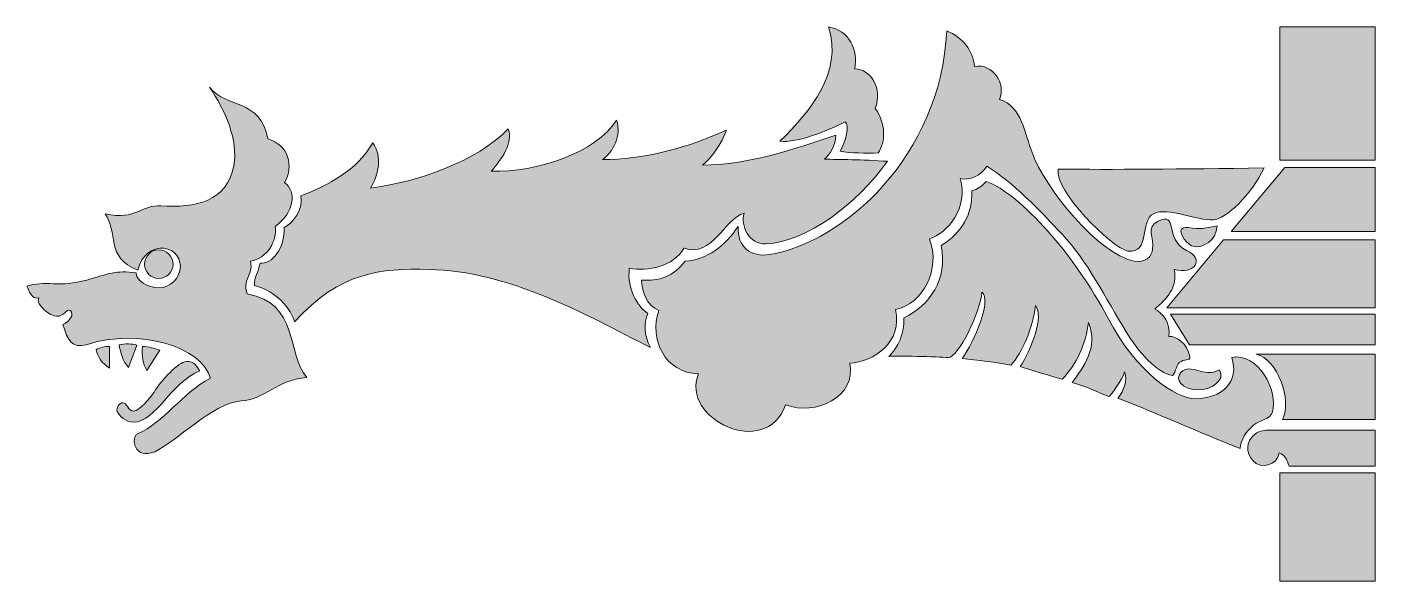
# Model space of a CAD drawing. Header units: inches. Extents: x -281 to 876, y 182 to 659.
import ezdxf

# ---------------------------------------------------------------- set-up
doc = ezdxf.new("R2010")
doc.units = ezdxf.units.IN
doc.header["$MEASUREMENT"] = 0
doc.layers.add('图层 1', color=7, linetype='Continuous')

# ---------------------------------------------------------------- blocks, each defined once
blk = doc.blocks.new('block 2')
at = {"layer": '图层 1', "true_color": 0xffffff}
h = blk.add_hatch(color=7, dxfattribs=at)
h.dxf.hatch_style = 2
edge = h.paths.add_edge_path()
edge.add_spline(control_points=[(464.4, 415.7), (488.4, 420.5), (503.7, 450.7), (493.7, 476.5), (509, 480.9), (527.7, 503.8), (520, 528.3), (528.1, 526.4), (538.2, 530.7), (543, 538.8), (565.5, 525.4), (588.5, 500.5), (607.7, 480.4), (629.2, 457.9), (645, 425.3), (662.7, 396.5), (672.3, 380.3), (689.6, 360.6), (702.5, 359.2), (703.9, 359.2), (705.9, 367.8), (708.2, 370.2), (712.1, 373.6), (718.3, 371.2), (717.3, 375), (715, 387), (705.9, 392.7), (699.2, 392.7), (701.1, 403.7), (694.4, 412.4), (687.2, 416.2), (697.2, 424.3), (707.3, 435.3), (703.9, 450.2), (721.2, 445.4), (730.8, 459.3), (714.5, 466.5), (694.4, 476.5), (708.2, 500.5), (689.6, 491.4), (679.5, 487.1), (686.7, 477), (685.3, 467.9), (684.8, 461.2), (679, 455.5), (669.4, 457.4), (638.8, 463.1), (592.8, 520.1), (581.8, 550.8), (576, 565.6), (572.7, 591), (554, 596.3), (559.3, 609.7), (548.7, 627.4), (532.4, 624.6), (531, 638.5), (522.4, 649.5), (508.5, 655.2), (503.7, 547.4), (419.4, 473.2), (356.7, 463.1), (340.4, 460.3), (328.4, 469.4), (329.4, 487.1), (318.3, 470.8), (303, 458.3), (283.8, 457.4), (274.7, 444.5), (260.9, 439.7), (246.5, 441.1), (246.5, 432.5), (250.3, 419.1), (261.3, 414.8), (252.7, 390.3), (266.6, 361.1), (295.3, 360.6), (279.5, 321.8), (353.3, 286.4), (370.1, 333.8), (395.9, 324.2), (431.4, 340.5), (425.2, 369.7), (445.8, 370.7), (471.1, 387.9), (464.4, 415.7)], knot_values=[0, 0, 0, 0, 1, 1, 1, 2, 2, 2, 3, 3, 3, 4, 4, 4, 5, 5, 5, 6, 6, 6, 7, 7, 7, 8, 8, 8, 9, 9, 9, 10, 10, 10, 11, 11, 11, 12, 12, 12, 13, 13, 13, 14, 14, 14, 15, 15, 15, 16, 16, 16, 17, 17, 17, 18, 18, 18, 19, 19, 19, 20, 20, 20, 21, 21, 21, 22, 22, 22, 23, 23, 23, 24, 24, 24, 25, 25, 25, 26, 26, 26, 27, 27, 27, 28, 28, 28, 28], degree=3, periodic=1)
h = blk.add_hatch(color=7, dxfattribs=at)
h.dxf.hatch_style = 2
edge = h.paths.add_edge_path()
edge.add_spline(control_points=[(421.3, 577.1), (425.6, 574.7), (421.8, 559.4), (417, 551.7), (425.6, 550.3), (439.5, 549.8), (449.6, 550.3), (456.3, 559.4), (456.3, 575.7), (447.2, 588.6), (453.4, 605.9), (443.8, 622.2), (429.5, 622.6), (432.8, 638.9), (424.7, 655.7), (407, 658.6), (419.4, 618.8), (391.6, 586.7), (365.3, 560.4), (379.7, 558.5), (406.5, 569.5), (421.3, 577.1)], knot_values=[0, 0, 0, 0, 1, 1, 1, 2, 2, 2, 3, 3, 3, 4, 4, 4, 5, 5, 5, 6, 6, 6, 7, 7, 7, 7], degree=3, periodic=1)
h = blk.add_hatch(color=7, dxfattribs=at)
h.dxf.hatch_style = 2
h.paths.add_polyline_path([(794.5, 658.6), (876.4, 658.6), (876.4, 544.1), (794.5, 544.1)])
h = blk.add_hatch(color=7, dxfattribs=at)
h.dxf.hatch_style = 2
edge = h.paths.add_edge_path()
edge.add_spline(control_points=[(-92.2, 429.1), (-97, 442.1), (-86.9, 443.5), (-89.3, 457.4), (-75.4, 459.3), (-66.3, 474.6), (-68.2, 487.1), (-51.9, 499.1), (-49.5, 516.8), (-60.1, 524.9), (-51.9, 538.8), (-56.7, 557.5), (-74.4, 562.3), (-81.6, 597.7), (-108.9, 587.7), (-124.7, 606.8), (-110.9, 586.7), (-99.8, 561.3), (-103.7, 539.3), (-109.4, 508.6), (-136.7, 502.9), (-166.4, 504.8), (-183.2, 506.2), (-187, 491.9), (-214.3, 498.1), (-202.8, 482.8), (-214.3, 459.8), (-186.1, 449.7), (-185.1, 456.9), (-177.4, 467.9), (-167.4, 468.4), (-157.3, 469.4), (-149.6, 462.2), (-149.6, 452.6), (-149.6, 442.5), (-158.8, 434.4), (-167.8, 434.4), (-177.4, 434.4), (-188, 440.6), (-187.5, 447.3), (-205.2, 449.7), (-211, 446.4), (-230.1, 441.1), (-252.6, 434.4), (-266.5, 441.1), (-281.4, 435.8), (-279.9, 432), (-277.1, 424.3), (-271.3, 425.8), (-274.2, 419.5), (-260.8, 410), (-256, 410), (-249.8, 409.5), (-247.4, 416.7), (-244, 414.8), (-240.7, 411.4), (-244, 406.1), (-250.7, 402.8), (-245.9, 388.9), (-243.1, 382.2), (-230.6, 385.5), (-184.6, 400.4), (-131.5, 383.6), (-123.8, 356.8), (-149.2, 343.4), (-163.5, 318.5), (-186.5, 308.9), (-192.3, 306.5), (-189.4, 285.9), (-171.7, 293.6), (-153.5, 301.7), (-121.4, 335.7), (-97.4, 337.2), (-76.4, 338.6), (-67.3, 355.4), (-40.9, 357.3), (-58.6, 377.4), (-47.6, 421.9), (-92.2, 429.1)], knot_values=[0, 0, 0, 0, 1, 1, 1, 2, 2, 2, 3, 3, 3, 4, 4, 4, 5, 5, 5, 6, 6, 6, 7, 7, 7, 8, 8, 8, 9, 9, 9, 10, 10, 10, 11, 11, 11, 12, 12, 12, 13, 13, 13, 14, 14, 14, 15, 15, 15, 16, 16, 16, 17, 17, 17, 18, 18, 18, 19, 19, 19, 20, 20, 20, 21, 21, 21, 22, 22, 22, 23, 23, 23, 24, 24, 24, 25, 25, 25, 26, 26, 26, 26], degree=3, periodic=1)
h = blk.add_hatch(color=7, dxfattribs=at)
h.dxf.hatch_style = 2
edge = h.paths.add_edge_path()
edge.add_spline(control_points=[(251.8, 412.4), (242.7, 418.6), (234, 433), (235.9, 451.2), (251.8, 448.3), (273.8, 452.6), (282.9, 468.4), (307.8, 460.3), (316.9, 493.3), (334.6, 498.6), (331.3, 488), (338.5, 471.3), (353.3, 472.2), (388.3, 473.7), (430.9, 506.2), (457.7, 543.1), (435.7, 544.6), (415.6, 544.6), (403.6, 545), (408.4, 549.3), (413.2, 556.5), (413.2, 565.6), (377.2, 553.7), (338.5, 539.8), (298.7, 539.8), (306.4, 545.5), (315.5, 558.9), (319.3, 570), (287.7, 555.1), (246, 544.1), (213, 544.6), (221.6, 550.8), (229.7, 565.2), (224.9, 578.6), (207.2, 550.3), (156.4, 533.5), (117.2, 534.5), (126.3, 545), (136.3, 558.5), (132, 570.9), (105.2, 543.1), (53, 524.9), (13.7, 520.1), (20.4, 530.2), (24.2, 547.9), (15.6, 558.9), (1.7, 535), (-22.7, 522.5), (-46.2, 513.4), (-43.8, 502.4), (-52.4, 490), (-60.6, 486.1), (-59.6, 468.4), (-71.1, 454.5), (-81.2, 455.5), (-82.6, 447.3), (-86.4, 444), (-86, 436.3), (-72.1, 433.4), (-56.7, 421), (-51.5, 405.2), (-12.7, 448.3), (22.8, 451.2), (63.5, 450.2), (132, 449.2), (198.6, 411.4), (254.1, 383.1), (248.4, 393.7), (248.4, 404.2), (251.8, 412.4)], knot_values=[0, 0, 0, 0, 1, 1, 1, 2, 2, 2, 3, 3, 3, 4, 4, 4, 5, 5, 5, 6, 6, 6, 7, 7, 7, 8, 8, 8, 9, 9, 9, 10, 10, 10, 11, 11, 11, 12, 12, 12, 13, 13, 13, 14, 14, 14, 15, 15, 15, 16, 16, 16, 17, 17, 17, 18, 18, 18, 19, 19, 19, 20, 20, 20, 21, 21, 21, 22, 22, 22, 23, 23, 23, 23], degree=3, periodic=1)
h = blk.add_hatch(color=7, dxfattribs=at)
h.dxf.hatch_style = 2
edge = h.paths.add_edge_path()
edge.add_spline(control_points=[(664.2, 466), (683.8, 463.6), (673.8, 491.9), (686.2, 498.1), (698.7, 504.3), (723.1, 491.9), (737.5, 492.8), (748, 493.3), (770.5, 514.4), (781.1, 537.4), (709.2, 536.4), (649.8, 535.9), (604.3, 536.4), (600.5, 518.7), (649.8, 468.4), (664.2, 466)], knot_values=[0, 0, 0, 0, 1, 1, 1, 2, 2, 2, 3, 3, 3, 4, 4, 4, 5, 5, 5, 5], degree=3, periodic=1)
h = blk.add_hatch(color=7, dxfattribs=at)
h.dxf.hatch_style = 2
h.paths.add_polyline_path([(752.8, 482.8), (876.4, 482.8), (876.4, 537.9), (798.8, 537.9)])
h = blk.add_hatch(color=7, dxfattribs=at)
h.dxf.hatch_style = 2
edge = h.paths.add_edge_path()
edge.add_spline(control_points=[(772.4, 316.6), (776.3, 319.9), (786.8, 321.8), (788.2, 327.6), (793.5, 345.3), (776.3, 379.3), (753.3, 374.5), (760.5, 353.9), (744.7, 339.1), (722.1, 339.1), (704.9, 339.1), (671.8, 361.6), (646.9, 408.5), (618.7, 462.2), (572.2, 514.9), (542.5, 525.9), (538.2, 521.1), (534.8, 519.2), (530.1, 517.7), (531, 498.1), (521.4, 481.3), (503.7, 470.8), (509.5, 441.1), (494.1, 419.5), (471.6, 408.5), (472.6, 395.1), (466.8, 383.1), (458.7, 375.5), (464.4, 376.4), (500.8, 375), (509.9, 374.5), (518.6, 374.5), (537.7, 414.3), (538.7, 430.6), (547.8, 424.8), (532, 387.9), (521.9, 373.6), (533.9, 372.6), (552.1, 370.2), (563.6, 367.8), (573.2, 378.8), (582.7, 399.9), (584.7, 419.1), (592.3, 410.4), (581.3, 381.2), (571.7, 366.8), (578, 364.5), (601.4, 357.7), (607.7, 355.8), (619.6, 367.8), (628.7, 387.4), (630.2, 404.7), (639.3, 382.7), (625.4, 365.9), (616.3, 353), (629.2, 349.6), (637.8, 344.8), (647.9, 341), (648.9, 341), (659.4, 355.8), (661.3, 362.1), (664.2, 354.9), (660.8, 346.7), (655.6, 339.5), (690.5, 326.1), (725, 310.3), (760.5, 296.4), (761.4, 304.1), (765.3, 310.8), (772.4, 316.6)], knot_values=[0, 0, 0, 0, 1, 1, 1, 2, 2, 2, 3, 3, 3, 4, 4, 4, 5, 5, 5, 6, 6, 6, 7, 7, 7, 8, 8, 8, 9, 9, 9, 10, 10, 10, 11, 11, 11, 12, 12, 12, 13, 13, 13, 14, 14, 14, 15, 15, 15, 16, 16, 16, 17, 17, 17, 18, 18, 18, 19, 19, 19, 20, 20, 20, 21, 21, 21, 22, 22, 22, 23, 23, 23, 23], degree=3, periodic=1)
h = blk.add_hatch(color=7, dxfattribs=at)
h.dxf.hatch_style = 2
edge = h.paths.add_edge_path()
edge.add_spline(control_points=[(710.2, 484.7), (707.8, 481.3), (715, 470.8), (721.2, 469.8), (728.4, 468.9), (739.9, 474.2), (740.8, 487.6), (720.2, 482.3), (714, 489), (710.2, 484.7)], knot_values=[0, 0, 0, 0, 1, 1, 1, 2, 2, 2, 3, 3, 3, 3], degree=3, periodic=1)
h = blk.add_hatch(color=7, dxfattribs=at)
h.dxf.hatch_style = 2
h.paths.add_polyline_path([(697.7, 417.1), (876.4, 417.1), (876.4, 475.6), (746.1, 475.6)])
h = blk.add_hatch(color=7, dxfattribs=at)
h.dxf.hatch_style = 2
edge = h.paths.add_edge_path()
edge.add_spline(control_points=[(-155.9, 454.5), (-155.9, 461.7), (-161.6, 467), (-168.3, 467), (-175, 467), (-180.3, 461.7), (-180.3, 454.5), (-180.3, 447.8), (-175, 442.5), (-168.3, 442.5), (-161.6, 442.5), (-155.9, 447.8), (-155.9, 454.5)], knot_values=[0, 0, 0, 0, 1, 1, 1, 2, 2, 2, 3, 3, 3, 4, 4, 4, 4], degree=3, periodic=1)
h = blk.add_hatch(color=7, dxfattribs=at)
h.dxf.hatch_style = 2
h.paths.add_polyline_path([(716.9, 385.5), (876.4, 385.5), (876.4, 411.9), (700.6, 411.9)])
h = blk.add_hatch(color=7, dxfattribs=at)
h.dxf.hatch_style = 2
edge = h.paths.add_edge_path()
edge.add_spline(control_points=[(-210.5, 365.4), (-210.5, 365.4), (-210.5, 384.1), (-210.5, 384.1), (-214.8, 384.1), (-218.6, 383.1), (-222, 381.2), (-220.5, 375), (-217.2, 369.7), (-210.5, 365.4)], knot_values=[0, 0, 0, 0, 1, 1, 1, 2, 2, 2, 3, 3, 3, 3], degree=3, periodic=1)
h = blk.add_hatch(color=7, dxfattribs=at)
h.dxf.hatch_style = 2
edge = h.paths.add_edge_path()
edge.add_spline(control_points=[(-187, 385.1), (-190.8, 386.5), (-197.6, 386.5), (-202.3, 385.5), (-200.9, 378.8), (-199.5, 371.6), (-194.2, 365.9), (-194.2, 365.9), (-187, 385.1), (-187, 385.1)], knot_values=[0, 0, 0, 0, 1, 1, 1, 2, 2, 2, 3, 3, 3, 3], degree=3, periodic=1)
h = blk.add_hatch(color=7, dxfattribs=at)
h.dxf.hatch_style = 2
edge = h.paths.add_edge_path()
edge.add_spline(control_points=[(-167.4, 380.7), (-171.7, 382.7), (-177.4, 383.6), (-182.2, 384.1), (-182.7, 376.4), (-182.2, 368.8), (-178.4, 363.5), (-178.4, 363.5), (-167.4, 380.7), (-167.4, 380.7)], knot_values=[0, 0, 0, 0, 1, 1, 1, 2, 2, 2, 3, 3, 3, 3], degree=3, periodic=1)
h = blk.add_hatch(color=7, dxfattribs=at)
h.dxf.hatch_style = 2
edge = h.paths.add_edge_path()
edge.add_spline(control_points=[(-132.9, 363), (-135.3, 366.4), (-137.7, 371.6), (-144.4, 371.2), (-151.6, 370.2), (-165.5, 355.8), (-172.2, 344.8), (-176.5, 339.1), (-184.1, 329), (-189.9, 328.5), (-194.2, 328.5), (-195.6, 335.7), (-199, 335.7), (-201.9, 336.2), (-205.2, 330.9), (-203.8, 328), (-201.9, 324.7), (-197.1, 318.9), (-189.4, 318.9), (-170.7, 319.4), (-157.3, 353.4), (-132.9, 363)], knot_values=[0, 0, 0, 0, 1, 1, 1, 2, 2, 2, 3, 3, 3, 4, 4, 4, 5, 5, 5, 6, 6, 6, 7, 7, 7, 7], degree=3, periodic=1)
h = blk.add_hatch(color=7, dxfattribs=at)
h.dxf.hatch_style = 2
edge = h.paths.add_edge_path()
edge.add_spline(control_points=[(709.7, 361.6), (703.9, 355.4), (710.6, 347.7), (723.6, 346.7), (735.5, 346.3), (748.5, 354.9), (742.7, 364), (728.8, 356.3), (718.3, 370.7), (709.7, 361.6)], knot_values=[0, 0, 0, 0, 1, 1, 1, 2, 2, 2, 3, 3, 3, 3], degree=3, periodic=1)
h = blk.add_hatch(color=7, dxfattribs=at)
h.dxf.hatch_style = 2
edge = h.paths.add_edge_path()
edge.add_spline(control_points=[(796.9, 321.3), (796.9, 321.3), (876.4, 321.3), (876.4, 321.3), (876.4, 321.3), (876.4, 377.4), (876.4, 377.4), (876.4, 377.4), (774.3, 377.4), (774.3, 377.4), (792.6, 373.1), (805.5, 338.1), (796.9, 321.3)], knot_values=[0, 0, 0, 0, 1, 1, 1, 2, 2, 2, 3, 3, 3, 4, 4, 4, 4], degree=3, periodic=1)
h = blk.add_hatch(color=7, dxfattribs=at)
h.dxf.hatch_style = 2
edge = h.paths.add_edge_path()
edge.add_spline(control_points=[(770.5, 306), (764.3, 298.8), (767.6, 290.2), (771.5, 285.9), (778.2, 278.2), (792.6, 281.6), (794, 292.6), (798.8, 290.7), (800.7, 286.9), (802.6, 281.1), (802.6, 281.1), (876.4, 281.1), (876.4, 281.1), (876.4, 281.1), (876.4, 312.2), (876.4, 312.2), (876.4, 312.2), (794.5, 312.2), (794.5, 312.2), (781.1, 312.2), (776.3, 312.7), (770.5, 306)], knot_values=[0, 0, 0, 0, 1, 1, 1, 2, 2, 2, 3, 3, 3, 4, 4, 4, 5, 5, 5, 6, 6, 6, 7, 7, 7, 7], degree=3, periodic=1)
h = blk.add_hatch(color=7, dxfattribs=at)
h.dxf.hatch_style = 2
h.paths.add_polyline_path([(794.5, 275.4), (876.4, 275.4), (876.4, 182.4), (794.5, 182.4)])
at = {"layer": '图层 1', "lineweight": 0}
for points in [[(794.5, 658.6), (876.4, 658.6), (876.4, 544.1), (794.5, 544.1), (794.5, 658.6)], [(752.8, 482.8), (876.4, 482.8), (876.4, 537.9), (798.8, 537.9), (752.8, 482.8)], [(697.7, 417.1), (876.4, 417.1), (876.4, 475.6), (746.1, 475.6), (697.7, 417.1)], [(716.9, 385.5), (876.4, 385.5), (876.4, 411.9), (700.6, 411.9), (716.9, 385.5)], [(794.5, 275.4), (876.4, 275.4), (876.4, 182.4), (794.5, 182.4), (794.5, 275.4)]]:
    blk.add_lwpolyline(points, dxfattribs=at)
for points, knots in [([(464.4, 415.7), (488.4, 420.5), (503.7, 450.7), (493.7, 476.5), (509, 480.9), (527.7, 503.8), (520, 528.3), (528.1, 526.4), (538.2, 530.7), (543, 538.8), (565.5, 525.4), (588.5, 500.5), (607.7, 480.4), (629.2, 457.9), (645, 425.3), (662.7, 396.5), (672.3, 380.3), (689.6, 360.6), (702.5, 359.2), (703.9, 359.2), (705.9, 367.8), (708.2, 370.2), (712.1, 373.6), (718.3, 371.2), (717.3, 375), (715, 387), (705.9, 392.7), (699.2, 392.7), (701.1, 403.7), (694.4, 412.4), (687.2, 416.2), (697.2, 424.3), (707.3, 435.3), (703.9, 450.2), (721.2, 445.4), (730.8, 459.3), (714.5, 466.5), (694.4, 476.5), (708.2, 500.5), (689.6, 491.4), (679.5, 487.1), (686.7, 477), (685.3, 467.9), (684.8, 461.2), (679, 455.5), (669.4, 457.4), (638.8, 463.1), (592.8, 520.1), (581.8, 550.8), (576, 565.6), (572.7, 591), (554, 596.3), (559.3, 609.7), (548.7, 627.4), (532.4, 624.6), (531, 638.5), (522.4, 649.5), (508.5, 655.2), (503.7, 547.4), (419.4, 473.2), (356.7, 463.1), (340.4, 460.3), (328.4, 469.4), (329.4, 487.1), (318.3, 470.8), (303, 458.3), (283.8, 457.4), (274.7, 444.5), (260.9, 439.7), (246.5, 441.1), (246.5, 432.5), (250.3, 419.1), (261.3, 414.8), (252.7, 390.3), (266.6, 361.1), (295.3, 360.6), (279.5, 321.8), (353.3, 286.4), (370.1, 333.8), (395.9, 324.2), (431.4, 340.5), (425.2, 369.7), (445.8, 370.7), (471.1, 387.9), (464.4, 415.7)], [0, 0, 0, 0, 1, 1, 1, 2, 2, 2, 3, 3, 3, 4, 4, 4, 5, 5, 5, 6, 6, 6, 7, 7, 7, 8, 8, 8, 9, 9, 9, 10, 10, 10, 11, 11, 11, 12, 12, 12, 13, 13, 13, 14, 14, 14, 15, 15, 15, 16, 16, 16, 17, 17, 17, 18, 18, 18, 19, 19, 19, 20, 20, 20, 21, 21, 21, 22, 22, 22, 23, 23, 23, 24, 24, 24, 25, 25, 25, 26, 26, 26, 27, 27, 27, 28, 28, 28, 28]), ([(421.3, 577.1), (425.6, 574.7), (421.8, 559.4), (417, 551.7), (425.6, 550.3), (439.5, 549.8), (449.6, 550.3), (456.3, 559.4), (456.3, 575.7), (447.2, 588.6), (453.4, 605.9), (443.8, 622.2), (429.5, 622.6), (432.8, 638.9), (424.7, 655.7), (407, 658.6), (419.4, 618.8), (391.6, 586.7), (365.3, 560.4), (379.7, 558.5), (406.5, 569.5), (421.3, 577.1)], [0, 0, 0, 0, 1, 1, 1, 2, 2, 2, 3, 3, 3, 4, 4, 4, 5, 5, 5, 6, 6, 6, 7, 7, 7, 7]), ([(-92.2, 429.1), (-97, 442.1), (-86.9, 443.5), (-89.3, 457.4), (-75.4, 459.3), (-66.3, 474.6), (-68.2, 487.1), (-51.9, 499.1), (-49.5, 516.8), (-60.1, 524.9), (-51.9, 538.8), (-56.7, 557.5), (-74.4, 562.3), (-81.6, 597.7), (-108.9, 587.7), (-124.7, 606.8), (-110.9, 586.7), (-99.8, 561.3), (-103.7, 539.3), (-109.4, 508.6), (-136.7, 502.9), (-166.4, 504.8), (-183.2, 506.2), (-187, 491.9), (-214.3, 498.1), (-202.8, 482.8), (-214.3, 459.8), (-186.1, 449.7), (-185.1, 456.9), (-177.4, 467.9), (-167.4, 468.4), (-157.3, 469.4), (-149.6, 462.2), (-149.6, 452.6), (-149.6, 442.5), (-158.8, 434.4), (-167.8, 434.4), (-177.4, 434.4), (-188, 440.6), (-187.5, 447.3), (-205.2, 449.7), (-211, 446.4), (-230.1, 441.1), (-252.6, 434.4), (-266.5, 441.1), (-281.4, 435.8), (-279.9, 432), (-277.1, 424.3), (-271.3, 425.8), (-274.2, 419.5), (-260.8, 410), (-256, 410), (-249.8, 409.5), (-247.4, 416.7), (-244, 414.8), (-240.7, 411.4), (-244, 406.1), (-250.7, 402.8), (-245.9, 388.9), (-243.1, 382.2), (-230.6, 385.5), (-184.6, 400.4), (-131.5, 383.6), (-123.8, 356.8), (-149.2, 343.4), (-163.5, 318.5), (-186.5, 308.9), (-192.3, 306.5), (-189.4, 285.9), (-171.7, 293.6), (-153.5, 301.7), (-121.4, 335.7), (-97.4, 337.2), (-76.4, 338.6), (-67.3, 355.4), (-40.9, 357.3), (-58.6, 377.4), (-47.6, 421.9), (-92.2, 429.1)], [0, 0, 0, 0, 1, 1, 1, 2, 2, 2, 3, 3, 3, 4, 4, 4, 5, 5, 5, 6, 6, 6, 7, 7, 7, 8, 8, 8, 9, 9, 9, 10, 10, 10, 11, 11, 11, 12, 12, 12, 13, 13, 13, 14, 14, 14, 15, 15, 15, 16, 16, 16, 17, 17, 17, 18, 18, 18, 19, 19, 19, 20, 20, 20, 21, 21, 21, 22, 22, 22, 23, 23, 23, 24, 24, 24, 25, 25, 25, 26, 26, 26, 26]), ([(251.8, 412.4), (242.7, 418.6), (234, 433), (235.9, 451.2), (251.8, 448.3), (273.8, 452.6), (282.9, 468.4), (307.8, 460.3), (316.9, 493.3), (334.6, 498.6), (331.3, 488), (338.5, 471.3), (353.3, 472.2), (388.3, 473.7), (430.9, 506.2), (457.7, 543.1), (435.7, 544.6), (415.6, 544.6), (403.6, 545), (408.4, 549.3), (413.2, 556.5), (413.2, 565.6), (377.2, 553.7), (338.5, 539.8), (298.7, 539.8), (306.4, 545.5), (315.5, 558.9), (319.3, 570), (287.7, 555.1), (246, 544.1), (213, 544.6), (221.6, 550.8), (229.7, 565.2), (224.9, 578.6), (207.2, 550.3), (156.4, 533.5), (117.2, 534.5), (126.3, 545), (136.3, 558.5), (132, 570.9), (105.2, 543.1), (53, 524.9), (13.7, 520.1), (20.4, 530.2), (24.2, 547.9), (15.6, 558.9), (1.7, 535), (-22.7, 522.5), (-46.2, 513.4), (-43.8, 502.4), (-52.4, 490), (-60.6, 486.1), (-59.6, 468.4), (-71.1, 454.5), (-81.2, 455.5), (-82.6, 447.3), (-86.4, 444), (-86, 436.3), (-72.1, 433.4), (-56.7, 421), (-51.5, 405.2), (-12.7, 448.3), (22.8, 451.2), (63.5, 450.2), (132, 449.2), (198.6, 411.4), (254.1, 383.1), (248.4, 393.7), (248.4, 404.2), (251.8, 412.4)], [0, 0, 0, 0, 1, 1, 1, 2, 2, 2, 3, 3, 3, 4, 4, 4, 5, 5, 5, 6, 6, 6, 7, 7, 7, 8, 8, 8, 9, 9, 9, 10, 10, 10, 11, 11, 11, 12, 12, 12, 13, 13, 13, 14, 14, 14, 15, 15, 15, 16, 16, 16, 17, 17, 17, 18, 18, 18, 19, 19, 19, 20, 20, 20, 21, 21, 21, 22, 22, 22, 23, 23, 23, 23]), ([(664.2, 466), (683.8, 463.6), (673.8, 491.9), (686.2, 498.1), (698.7, 504.3), (723.1, 491.9), (737.5, 492.8), (748, 493.3), (770.5, 514.4), (781.1, 537.4), (709.2, 536.4), (649.8, 535.9), (604.3, 536.4), (600.5, 518.7), (649.8, 468.4), (664.2, 466)], [0, 0, 0, 0, 1, 1, 1, 2, 2, 2, 3, 3, 3, 4, 4, 4, 5, 5, 5, 5]), ([(772.4, 316.6), (776.3, 319.9), (786.8, 321.8), (788.2, 327.6), (793.5, 345.3), (776.3, 379.3), (753.3, 374.5), (760.5, 353.9), (744.7, 339.1), (722.1, 339.1), (704.9, 339.1), (671.8, 361.6), (646.9, 408.5), (618.7, 462.2), (572.2, 514.9), (542.5, 525.9), (538.2, 521.1), (534.8, 519.2), (530.1, 517.7), (531, 498.1), (521.4, 481.3), (503.7, 470.8), (509.5, 441.1), (494.1, 419.5), (471.6, 408.5), (472.6, 395.1), (466.8, 383.1), (458.7, 375.5), (464.4, 376.4), (500.8, 375), (509.9, 374.5), (518.6, 374.5), (537.7, 414.3), (538.7, 430.6), (547.8, 424.8), (532, 387.9), (521.9, 373.6), (533.9, 372.6), (552.1, 370.2), (563.6, 367.8), (573.2, 378.8), (582.7, 399.9), (584.7, 419.1), (592.3, 410.4), (581.3, 381.2), (571.7, 366.8), (578, 364.5), (601.4, 357.7), (607.7, 355.8), (619.6, 367.8), (628.7, 387.4), (630.2, 404.7), (639.3, 382.7), (625.4, 365.9), (616.3, 353), (629.2, 349.6), (637.8, 344.8), (647.9, 341), (648.9, 341), (659.4, 355.8), (661.3, 362.1), (664.2, 354.9), (660.8, 346.7), (655.6, 339.5), (690.5, 326.1), (725, 310.3), (760.5, 296.4), (761.4, 304.1), (765.3, 310.8), (772.4, 316.6)], [0, 0, 0, 0, 1, 1, 1, 2, 2, 2, 3, 3, 3, 4, 4, 4, 5, 5, 5, 6, 6, 6, 7, 7, 7, 8, 8, 8, 9, 9, 9, 10, 10, 10, 11, 11, 11, 12, 12, 12, 13, 13, 13, 14, 14, 14, 15, 15, 15, 16, 16, 16, 17, 17, 17, 18, 18, 18, 19, 19, 19, 20, 20, 20, 21, 21, 21, 22, 22, 22, 23, 23, 23, 23]), ([(710.2, 484.7), (707.8, 481.3), (715, 470.8), (721.2, 469.8), (728.4, 468.9), (739.9, 474.2), (740.8, 487.6), (720.2, 482.3), (714, 489), (710.2, 484.7)], [0, 0, 0, 0, 1, 1, 1, 2, 2, 2, 3, 3, 3, 3]), ([(-155.9, 454.5), (-155.9, 461.7), (-161.6, 467), (-168.3, 467), (-175, 467), (-180.3, 461.7), (-180.3, 454.5), (-180.3, 447.8), (-175, 442.5), (-168.3, 442.5), (-161.6, 442.5), (-155.9, 447.8), (-155.9, 454.5)], [0, 0, 0, 0, 1, 1, 1, 2, 2, 2, 3, 3, 3, 4, 4, 4, 4]), ([(-210.5, 365.4), (-210.5, 365.4), (-210.5, 384.1), (-210.5, 384.1), (-214.8, 384.1), (-218.6, 383.1), (-222, 381.2), (-220.5, 375), (-217.2, 369.7), (-210.5, 365.4)], [0, 0, 0, 0, 1, 1, 1, 2, 2, 2, 3, 3, 3, 3]), ([(-187, 385.1), (-190.8, 386.5), (-197.6, 386.5), (-202.3, 385.5), (-200.9, 378.8), (-199.5, 371.6), (-194.2, 365.9), (-194.2, 365.9), (-187, 385.1), (-187, 385.1)], [0, 0, 0, 0, 1, 1, 1, 2, 2, 2, 3, 3, 3, 3]), ([(-167.4, 380.7), (-171.7, 382.7), (-177.4, 383.6), (-182.2, 384.1), (-182.7, 376.4), (-182.2, 368.8), (-178.4, 363.5), (-178.4, 363.5), (-167.4, 380.7), (-167.4, 380.7)], [0, 0, 0, 0, 1, 1, 1, 2, 2, 2, 3, 3, 3, 3]), ([(-132.9, 363), (-135.3, 366.4), (-137.7, 371.6), (-144.4, 371.2), (-151.6, 370.2), (-165.5, 355.8), (-172.2, 344.8), (-176.5, 339.1), (-184.1, 329), (-189.9, 328.5), (-194.2, 328.5), (-195.6, 335.7), (-199, 335.7), (-201.9, 336.2), (-205.2, 330.9), (-203.8, 328), (-201.9, 324.7), (-197.1, 318.9), (-189.4, 318.9), (-170.7, 319.4), (-157.3, 353.4), (-132.9, 363)], [0, 0, 0, 0, 1, 1, 1, 2, 2, 2, 3, 3, 3, 4, 4, 4, 5, 5, 5, 6, 6, 6, 7, 7, 7, 7]), ([(709.7, 361.6), (703.9, 355.4), (710.6, 347.7), (723.6, 346.7), (735.5, 346.3), (748.5, 354.9), (742.7, 364), (728.8, 356.3), (718.3, 370.7), (709.7, 361.6)], [0, 0, 0, 0, 1, 1, 1, 2, 2, 2, 3, 3, 3, 3]), ([(796.9, 321.3), (796.9, 321.3), (876.4, 321.3), (876.4, 321.3), (876.4, 321.3), (876.4, 377.4), (876.4, 377.4), (876.4, 377.4), (774.3, 377.4), (774.3, 377.4), (792.6, 373.1), (805.5, 338.1), (796.9, 321.3)], [0, 0, 0, 0, 1, 1, 1, 2, 2, 2, 3, 3, 3, 4, 4, 4, 4]), ([(770.5, 306), (764.3, 298.8), (767.6, 290.2), (771.5, 285.9), (778.2, 278.2), (792.6, 281.6), (794, 292.6), (798.8, 290.7), (800.7, 286.9), (802.6, 281.1), (802.6, 281.1), (876.4, 281.1), (876.4, 281.1), (876.4, 281.1), (876.4, 312.2), (876.4, 312.2), (876.4, 312.2), (794.5, 312.2), (794.5, 312.2), (781.1, 312.2), (776.3, 312.7), (770.5, 306)], [0, 0, 0, 0, 1, 1, 1, 2, 2, 2, 3, 3, 3, 4, 4, 4, 5, 5, 5, 6, 6, 6, 7, 7, 7, 7])]:
    blk.add_open_spline(points, degree=3, knots=knots, dxfattribs=at)

msp = doc.modelspace()

# ---------------------------------------------------------------- block references
at = {"layer": '图层 1'}
msp.add_blockref('block 2', (0, 0), dxfattribs=at)

doc.saveas('drawing.dxf')
